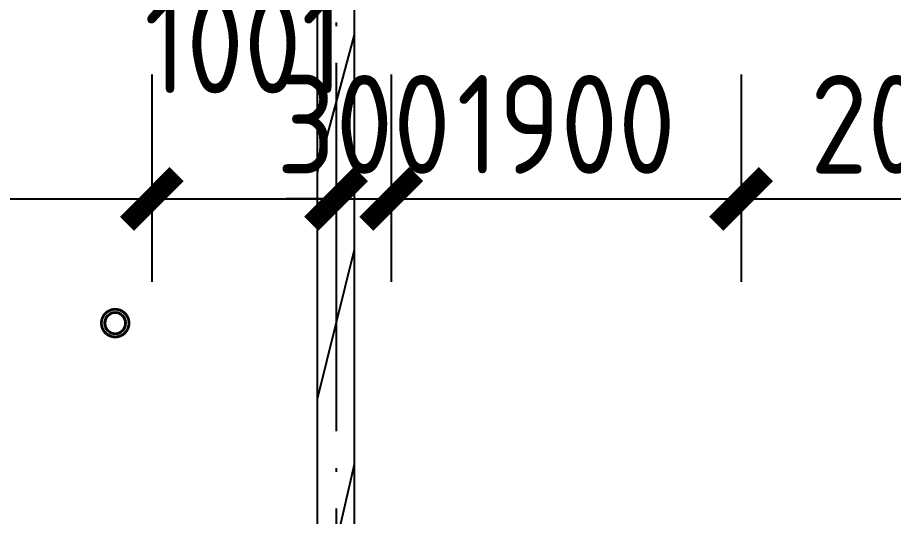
# Model space of a CAD drawing. Header units: inches. Extents: x 0 to 1813292486, y 0 to 3473589894.
# Drawn here: x 600546956 to 600551714, y 3473209268 to 3473211977 of the extents above; entities that cross this region are included whole.
import ezdxf
from ezdxf.enums import TextEntityAlignment as Align

# ---------------------------------------------------------------- set-up
doc = ezdxf.new("R2010")
doc.units = ezdxf.units.IN
doc.header["$LTSCALE"] = 1000
doc.header["$MEASUREMENT"] = 0
doc.linetypes.add('AX-MALL-GIRD-200$0$DOTE', pattern=[2.4200000000000004, 2, -0.2, 0.02, -0.2])
doc.linetypes.add('PX-MALL-P02-LG$0$CONTINOUS', pattern=[0])
for name, color, linetype in [('A-Anno-Note', 241, 'Continuous'), ('AX-MALL-DIM-P02$0$A-Anno-Dims', 3, 'Continuous'), ('AX-MALL-DIM-P02$0$A-Detl-Thin', 131, 'Continuous'), ('AX-MALL-GIRD-200$0$A-Grid', 222, 'AX-MALL-GIRD-200$0$DOTE'), ('AX-MALL-P02-200$0$A-Anno-Note', 241, 'Continuous'), ('AX-MALL-WALL-P02$0$A-Anno-Note', 241, 'Continuous'), ('AX-MALL-WALL-P02-QT$0$A-Detl-Patt', 8, 'Continuous'), ('AX-MALL-WALL-P02-QT$0$A-Detl-Thin', 131, 'Continuous'), ('AX-MALL-WALL-P02-QT$0$A-Wall', 2, 'Continuous'), ('AX-MALL-WALL-P02-QT$0$A-Wall-Patt', 13, 'Continuous'), ('AX-MALL-WALL-P02-QT$0$A-Wind', 4, 'Continuous'), ('AX-MALL-ZTKD-P02$0$A-Anno-Note', 241, 'Continuous'), ('PX-MALL-P02-LG$0$P-Pipe-Risr', 7, 'Continuous'), ('PX-MALL-P02-LG$0$P-Pipe-Risr-Arch', 6, 'Continuous'), ('PX-MALL-P02-LG$0$P-Pipe-Risr-W100', 6, 'Continuous'), ('PX-MALL-P02-LG$0$P-Pipe-Risr-W50', 6, 'Continuous'), ('PX-MALL-P02-LG$0$P-Sewr-Pipe', 123, 'PX-MALL-P02-LG$0$CONTINOUS')]:
    doc.layers.add(name, color=color, linetype=linetype)
doc.styles.add('AX-MALL-DIM-P02$0$_TCH_DIM_T3', font='gbenor.shx')
doc.styles.add('PX-MALL-P02-LG$0$jzfz', font='gbenor.shx', dxfattribs={"bigfont": 'gbcbig.shx'})
doc.dimstyles.new('AX-MALL-DIM-P02$0$_TCH_ARCH&&180', dxfattribs={"dimtxt": 535.5, "dimasz": 270, "dimexe": 450, "dimexo": 450, "dimgap": 137.25, "dimtad": 1, "dimdec": 0, "dimzin": 0, "dimdsep": 46, "dimtxsty": 'AX-MALL-DIM-P02$0$_TCH_DIM_T3', "dimblk": 'AX-MALL-DIM-P02$0$_ArchTick', "dimcen": 0.09, "dimclrt": 7, "dimazin": 2, "dimtfac": 1, "dimtdec": 0, "dimtix": 1, "dimtmove": 2, "dimatfit": 3, "dimfxl": 500, "dimtolj": 1, "dimtzin": 0, "dimarcsym": 0})

# ---------------------------------------------------------------- blocks, each defined once
blk = doc.blocks.new('AX-MALL-GIRD-200')
at = {"layer": 'AX-MALL-GIRD-200$0$A-Grid'}
blk.add_line((600385888.4862964, 3473168630.679744), (600347158.9473472, 3473064666.952662), dxfattribs=at)
blk = doc.blocks.new('AX-MALL-WALL-P02-QT$0$tj')
at = {"layer": 'AX-MALL-WALL-P02-QT$0$A-Detl-Patt'}
h = blk.add_hatch(dxfattribs=at)
h.set_pattern_fill('STEEL', color=256, scale=100.0000000000001, angle=50.43183869082386)
h.set_pattern_definition([(75.00000000004839, (-14278.19445574284, 156289.8254051208), (-153.3407249234246, 41.08752340989569), []), (75.00000000004839, (-14317.88195610046, 156358.5661673546), (-153.3407249234246, 41.08752340989569), [])])
edge = h.paths.add_edge_path()
edge.add_line((88101.273016572, 47666.64152574539), (87883.93542659283, 47459.84604215622))
edge.add_line((87883.93542659283, 47459.84604215622), (91571.54751467705, 43584.64122533798))
edge.add_arc((262949.389629302, 558937.705083496), 543101.4133620498, 251.6057364187558, 260.0288666978238)
edge.add_arc((172180.8466627672, -2862.146247219684), 27099.9982179492, 64.7128659603706, 96.9316049602786, ccw=False)
edge.add_arc((262948.9730309481, 558936.3205539446), 543099.9677998082, 261.6155114784545, 271.7251478115656)
edge.add_line((279298.9759148359, 16082.51663446426), (279298.9759315252, 16382.65274763107))
edge.add_arc((262948.9742454757, 558936.3204835369), 542799.9676941936, 261.62020364125146, 271.7261014454634, ccw=False)
edge.add_arc((172180.8456921196, -2862.14609140989), 27400.00151046549, 64.80631838577902, 96.83815911678944)
edge.add_arc((262949.394896181, 558937.7037490648), 542801.4137571028, 251.6136389015772, 260.02417327084333, ccw=False)
edge.add_line((91737.26096642017, 43845.69257831573), (88101.273016572, 47666.64152574539))
blk = doc.blocks.new('AX-MALL-WALL-P02-QT')
at = {"layer": 'AX-MALL-WALL-P02-QT$0$A-Wall-Patt'}
h = blk.add_hatch(dxfattribs=at)
h.set_pattern_fill('普通砖', color=256, scale=200, style=0)
h.set_pattern_definition([(45, (0, 359.0227), (-353.55353201463, 353.55353201463), [])])
h.paths.add_polyline_path([(600350759.9526367, 3473074347.069), (600350889.7925658, 3473074395.398862), (600354014.6435621, 3473082783.599831), (600353889.698476, 3473082830.145542), (600353792.3166499, 3473082759.709583), (600350708.9223516, 3473074482.792996)])
at = {"layer": 'AX-MALL-WALL-P02-QT$0$A-Wall'}
for p, q in [((600350708.9223516, 3473074482.792996), (600353792.3166499, 3473082759.709583)), ((600350889.7925658, 3473074395.398862), (600354014.6435621, 3473082783.599831))]:
    blk.add_line(p, q, dxfattribs=at)
at = {"layer": 'AX-MALL-WALL-P02-QT$0$A-Detl-Thin', "rotation": 339.5681613091762}
blk.add_blockref('AX-MALL-WALL-P02-QT$0$tj', (600144118.6961328, 3473128496.287411), dxfattribs=at)
at = {"layer": 'AX-MALL-WALL-P02-QT$0$A-Wind'}
blk.add_blockref('AX-MALL-GIRD-200', (0, 0), dxfattribs=at)
blk = doc.blocks.new('AX-MALL-WALL-P02')
at = {"layer": 'AX-MALL-WALL-P02$0$A-Anno-Note'}
blk.add_blockref('AX-MALL-WALL-P02-QT', (0, 0), dxfattribs=at)
blk = doc.blocks.new('PX-MALL-P02-LG$0$P-Risr')
at = {"layer": 'PX-MALL-P02-LG$0$P-Pipe-Risr-W50'}
h = blk.add_hatch(color=0, dxfattribs=at)
edge = h.paths.add_edge_path()
edge.add_ellipse((0, 0), major_axis=(47.05795628796547, 47.05795628796547), ratio=0.9999999999999695, start_angle=225.0000000000009, end_angle=405.0000000000009, ccw=False)
edge.add_ellipse((0, 0), major_axis=(47.05795628796764, 47.05795628796764), ratio=0.9999999999998785, start_angle=133.9675974886221, end_angle=225.0000000000035, ccw=False)
edge.add_line((-66.53919663240958, 1.199087783927098), (-54.4367953546693, 1.199087783927098))
edge.add_ellipse((0, 0), major_axis=(-38.50196423560672, 38.50196423560672), ratio=0.9999999999999859, start_angle=43.73814098242129, end_angle=134.9999999999996)
edge.add_ellipse((0, 0), major_axis=(38.50196423561096, 38.50196423561096), ratio=0.9999999999998216, start_angle=225.0000000000051, end_angle=405.0000000000051)
edge.add_ellipse((0, 0), major_axis=(38.50196423560679, 38.50196423560679), ratio=0.9999999999999831, start_angle=45.00000000000048, end_angle=133.7381409824204)
edge.add_line((-54.43679535467527, 1.199087783927098), (-66.53919663241555, 1.199087783927098))
edge.add_ellipse((0, 0), major_axis=(-47.05795628796762, 47.05795628796762), ratio=0.9999999999998742, start_angle=-45.00000000000358, end_angle=43.967597488629224, ccw=False)
at = {"layer": 'PX-MALL-P02-LG$0$P-Pipe-Risr-Arch', "ltscale": 0.7}
blk.add_circle((0, 0), 59.29000000000001, dxfattribs=at)
at = {"layer": 'PX-MALL-P02-LG$0$P-Pipe-Risr-W100', "color": 0, "const_width": 15}
blk.add_lwpolyline([(-75, 0, 1), (75, 0, 1)], format="xyb", close=True, dxfattribs=at)
at = {"layer": 'PX-MALL-P02-LG$0$P-Pipe-Risr-W50'}
blk.add_circle((0, 0), 54.45000000000001, dxfattribs=at)
at = {"layer": 'PX-MALL-P02-LG$0$P-Pipe-Risr', "style": 'PX-MALL-P02-LG$0$jzfz', "width": 0.6, "flags": 1}
for tag, p in [('SYS-MARK', (0.3310501334344735, -45.65933377496549)), ('RANGE', (0.3337570973526454, -45.67887874227017))]:
    blk.add_attdef(tag, text='', height=0.015625, dxfattribs=at).set_placement(p, align=Align.MIDDLE)
blk = doc.blocks.new('PX-MALL-P02-LG')
at = {"layer": 'PX-MALL-P02-LG$0$P-Sewr-Pipe', "ltscale": 0.7, "xscale": -0.9999999999999999, "rotation": 69.56816158786215}
blk.add_blockref('PX-MALL-P02-LG$0$P-Risr', (600352168.5968249, 3473081550.421487), dxfattribs=at)
blk = doc.blocks.new('AX-MALL-ZTKD-P02')
at = {"layer": 'AX-MALL-ZTKD-P02$0$A-Anno-Note'}
blk.add_blockref('AX-MALL-GIRD-200', (0, 0), dxfattribs=at)
blk = doc.blocks.new('AX-MALL-DIM-P02$0$_ArchTick')
at = {"color": 0, "linetype": 'ByBlock', "const_width": 0.4}
blk.add_lwpolyline([(-0.5, -0.5), (0.5, 0.5)], dxfattribs=at)
blk = doc.blocks.new('*D706')
at = {"layer": 'AX-MALL-DIM-P02$0$A-Anno-Dims', "color": 0, "lineweight": -2, "transparency": 16777216}
for p, q in [((600349828.0727694, 3473083863.009371), (600349435.1494069, 3473082808.264661)), ((600349592.2411842, 3473083229.954326), (600352590.3745346, 3473082113.061654)), ((600352826.2061198, 3473082746.116699), (600352433.2827573, 3473081691.371989))]:
    blk.add_line(p, q, dxfattribs=at)
at = {"layer": 'AX-MALL-DIM-P02$0$A-Anno-Dims', "color": 0, "lineweight": -2, "transparency": 16777216, "xscale": 270, "yscale": 270, "zscale": 270}
for p, rotation in [((600349592.2411842, 3473083229.954326), 159.5681608929082), ((600352590.3745346, 3473082113.061654), 339.5681608929082)]:
    blk.add_blockref('AX-MALL-DIM-P02$0$_ArchTick', p, dxfattribs=dict(at, rotation=rotation))
at = {"layer": 'AX-MALL-DIM-P02$0$A-Anno-Dims', "color": 7, "transparency": 16777216, "insert": (600351232.690459, 3473083051.028688), "char_height": 535.5, "attachment_point": 5, "rotation": 339.56816089290817, "style": 'AX-MALL-DIM-P02$0$_TCH_DIM_T3'}
blk.add_mtext('\\A1;3199', dxfattribs=at)
blk = doc.blocks.new('*D707')
at = {"layer": 'AX-MALL-DIM-P02$0$A-Anno-Dims', "color": 0, "lineweight": -2, "transparency": 16777216}
for p, q in [((600352826.2061199, 3473082746.116699), (600352433.2827569, 3473081691.371989)), ((600353763.8429712, 3473082396.81945), (600353370.9196085, 3473081342.074741)), ((600352590.3745345, 3473082113.061654), (600353528.011386, 3473081763.764406))]:
    blk.add_line(p, q, dxfattribs=at)
at = {"layer": 'AX-MALL-DIM-P02$0$A-Anno-Dims', "color": 0, "lineweight": -2, "transparency": 16777216, "xscale": 270, "yscale": 270, "zscale": 270}
for p, rotation in [((600352590.3745345, 3473082113.061654), 159.5681608748084), ((600353528.011386, 3473081763.764406), 339.5681608748084)]:
    blk.add_blockref('AX-MALL-DIM-P02$0$_ArchTick', p, dxfattribs=dict(at, rotation=rotation))
at = {"layer": 'AX-MALL-DIM-P02$0$A-Anno-Dims', "color": 7, "transparency": 16777216, "insert": (600353352.9545839, 3473082726.972702), "char_height": 535.5, "attachment_point": 5, "rotation": 339.5681608748084, "style": 'AX-MALL-DIM-P02$0$_TCH_DIM_T3'}
blk.add_mtext('\\A1;1001', dxfattribs=at)
blk = doc.blocks.new('*D708')
at = {"layer": 'AX-MALL-DIM-P02$0$A-Anno-Dims', "color": 0, "lineweight": -2, "transparency": 16777216}
for p, q in [((600353763.8429712, 3473082396.81945), (600353370.9196082, 3473081342.074741)), ((600354044.9694076, 3473082292.091601), (600353652.0460446, 3473081237.346892)), ((600353528.0113858, 3473081763.764406), (600353274.997587, 3473081858.019472)), ((600353528.0113858, 3473081763.764406), (600353809.1378222, 3473081659.036557)), ((600353809.1378222, 3473081659.036557), (600354062.1516211, 3473081564.78149))]:
    blk.add_line(p, q, dxfattribs=at)
at = {"layer": 'AX-MALL-DIM-P02$0$A-Anno-Dims', "color": 0, "lineweight": -2, "transparency": 16777216, "xscale": 270, "yscale": 270, "zscale": 270}
for p, rotation in [((600353528.0113858, 3473081763.764406), 339.5681608784305), ((600353809.1378222, 3473081659.036557), 159.5681608784305)]:
    blk.add_blockref('AX-MALL-DIM-P02$0$_ArchTick', p, dxfattribs=dict(at, rotation=rotation))
at = {"layer": 'AX-MALL-DIM-P02$0$A-Anno-Dims', "color": 7, "transparency": 16777216, "insert": (600353809.9572036, 3473082090.921179), "char_height": 535.5, "attachment_point": 5, "rotation": 339.5681608784305, "style": 'AX-MALL-DIM-P02$0$_TCH_DIM_T3'}
blk.add_mtext('\\A1;300', dxfattribs=at)
blk = doc.blocks.new('*D709')
at = {"layer": 'AX-MALL-DIM-P02$0$A-Anno-Dims', "color": 0, "lineweight": -2, "transparency": 16777216}
for p, q in [((600354044.969407, 3473082292.091601), (600353652.0460445, 3473081237.346891)), ((600353809.1378218, 3473081659.036556), (600355589.6052965, 3473080995.760163)), ((600355825.4368817, 3473081628.815207), (600355432.5135192, 3473080574.070498))]:
    blk.add_line(p, q, dxfattribs=at)
at = {"layer": 'AX-MALL-DIM-P02$0$A-Anno-Dims', "color": 0, "lineweight": -2, "transparency": 16777216, "xscale": 270, "yscale": 270, "zscale": 270}
for p, rotation in [((600353809.1378218, 3473081659.036556), 159.5681608905811), ((600355589.6052965, 3473080995.760163), 339.5681608905811)]:
    blk.add_blockref('AX-MALL-DIM-P02$0$_ArchTick', p, dxfattribs=dict(at, rotation=rotation))
at = {"layer": 'AX-MALL-DIM-P02$0$A-Anno-Dims', "color": 7, "transparency": 16777216, "insert": (600354840.7541589, 3473081706.919058), "char_height": 535.5, "attachment_point": 5, "rotation": 339.5681608905811, "style": 'AX-MALL-DIM-P02$0$_TCH_DIM_T3'}
blk.add_mtext('\\A1;1900', dxfattribs=at)
blk = doc.blocks.new('*D710')
at = {"layer": 'AX-MALL-DIM-P02$0$A-Anno-Dims', "color": 0, "lineweight": -2, "transparency": 16777216}
for p, q in [((600355825.436882, 3473081628.815208), (600355432.5135193, 3473080574.070498)), ((600355589.6052969, 3473080995.760163), (600357463.7815886, 3473080297.574485)), ((600357699.6131737, 3473080930.629529), (600357306.689811, 3473079875.88482))]:
    blk.add_line(p, q, dxfattribs=at)
at = {"layer": 'AX-MALL-DIM-P02$0$A-Anno-Dims', "color": 0, "lineweight": -2, "transparency": 16777216, "xscale": 270, "yscale": 270, "zscale": 270}
for p, rotation in [((600355589.6052969, 3473080995.760163), 159.568160886164), ((600357463.7815886, 3473080297.574485), 339.568160886164)]:
    blk.add_blockref('AX-MALL-DIM-P02$0$_ArchTick', p, dxfattribs=dict(at, rotation=rotation))
at = {"layer": 'AX-MALL-DIM-P02$0$A-Anno-Dims', "color": 7, "transparency": 16777216, "insert": (600356668.0760423, 3473081026.188022), "char_height": 535.5, "attachment_point": 5, "rotation": 339.568160886164, "style": 'AX-MALL-DIM-P02$0$_TCH_DIM_T3'}
blk.add_mtext('\\A1;2000', dxfattribs=at)
blk = doc.blocks.new('AX-MALL-DIM-P02')
at = {"layer": 'AX-MALL-DIM-P02$0$A-Detl-Thin'}
blk.add_blockref('AX-MALL-ZTKD-P02', (-2.384185791015625e-06, 9.5367431640625e-07), dxfattribs=at)
at = {"layer": 'AX-MALL-DIM-P02$0$A-Anno-Dims'}
for p1, p2, distance, picture, middle in [((600349985.1645468, 3473084284.699036), (600352983.297897, 3473083167.806364), -1125.5554948140966, '*D706', (600351232.690459, 3473083051.028688)), ((600353920.9347486, 3473082818.509115), (600354202.0611849, 3473082713.781266), -1125.5554940452653, '*D708', (600353809.9572036, 3473082090.921179)), ((600354202.0611846, 3473082713.781266), (600355982.5286592, 3473082050.504873), -1125.555494938942, '*D709', (600354840.7541589, 3473081706.919058)), ((600355982.5286593, 3473082050.504873), (600357856.7049512, 3473081352.319194), -1125.5554940036502, '*D710', (600356668.0760423, 3473081026.188022))]:
    dim = blk.add_aligned_dim(p1=p1, p2=p2, distance=distance, dimstyle='AX-MALL-DIM-P02$0$_TCH_ARCH&&180', dxfattribs=at)
    dim.commit()
    dim.dimension.update_dxf_attribs({"geometry": picture, "text_midpoint": middle})
dim = blk.add_linear_dim(base=(600353528.011386, 3473081763.764406), p1=(600352983.2978973, 3473083167.806364), p2=(600353920.9347488, 3473082818.509115), angle=339.56816084922144, dimstyle='AX-MALL-DIM-P02$0$_TCH_ARCH&&180', dxfattribs=at)
dim.commit()
dim.dimension.update_dxf_attribs({"geometry": '*D707', "text_midpoint": (600353352.9545839, 3473082726.972702), "dimtype": 129})
blk = doc.blocks.new('AX-MALL-P02-200')
at = {"layer": 'AX-MALL-P02-200$0$A-Anno-Note'}
blk.add_blockref('AX-MALL-WALL-P02', (0, 0), dxfattribs=at)
for name in ['AX-MALL-DIM-P02', 'PX-MALL-P02-LG']:
    blk.add_blockref(name, (0, 0), dxfattribs=at)

msp = doc.modelspace()

# ---------------------------------------------------------------- block references
at = {"layer": 'A-Anno-Note', "rotation": 20.43183869077545}
msp.add_blockref('AX-MALL-P02-200', (1250392458.527329, 9048125.682563305), dxfattribs=at)

doc.saveas('drawing.dxf')
